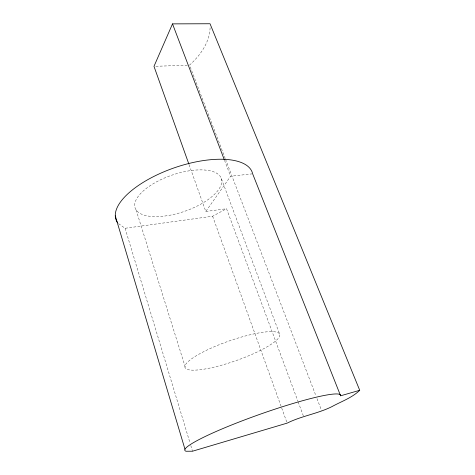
<?xml version="1.0" encoding="UTF-8"?>
<svg xmlns="http://www.w3.org/2000/svg" width="475" height="475" viewBox="0 0 475 475"><rect width="100%" height="100%" fill="white"/><g stroke="black" fill="none" stroke-linecap="round" stroke-linejoin="round"><path stroke-width="0.36" stroke-dasharray="2.38 1.78" d="M189.103 164.73L205.788 211.476L230.612 176.255L251.904 173.892M118.518 223.63L125.085 228.273L212.628 216.244L226.527 208.709L297.914 401.227M205.788 211.476L226.527 208.709M187.352 65.194L155.432 66.304M225.239 158.531L189.537 65.111C200.474 55.349 210.241 41.58 210.11 26.463M225.506 159.22L315.958 395.889M317.015 398.656L321.516 410.424M224.538 160.324L230.612 176.255M221.362 178.612A45.547 19.16 -18.9 0 1 161.785 216.351A45.547 19.16 -18.9 0 1 151.537 184.781A45.547 19.16 -18.9 0 1 221.362 178.612L279.763 334.477A50.172 10.408 -19.3 0 1 211.054 367.822A50.172 10.408 -19.3 0 1 206.269 350.396A50.172 10.408 -19.3 0 1 279.763 334.477M298.169 401.921L303.329 415.821M212.628 216.244L286.894 422.423M136.076 209.902L185.701 368.475M125.085 228.273L189.935 442.694M190.79 445.538L192.512 451.214"/><path stroke-width="0.71" d="M359.723 390.296L340.605 395.8A82.62 8.894 -19.5 0 0 256.352 415.583A82.62 8.894 -19.5 0 0 186.081 451.25L192.512 451.214L287.149 423.124C301.506 415.957 317.644 413.761 331.966 406.606C341.293 401.464 352.005 397.86 359.723 390.296L210.027 23.75L172.514 23.875L153.983 66.352L188.854 164.035M340.605 395.8L252.641 173.808A72.111 29.848 -19.1 0 0 172.152 168.583A72.111 29.848 -19.1 0 0 117.497 222.615M172.514 23.875L224.271 159.63M115.277 215.828L184.953 449.172"/></g></svg>
